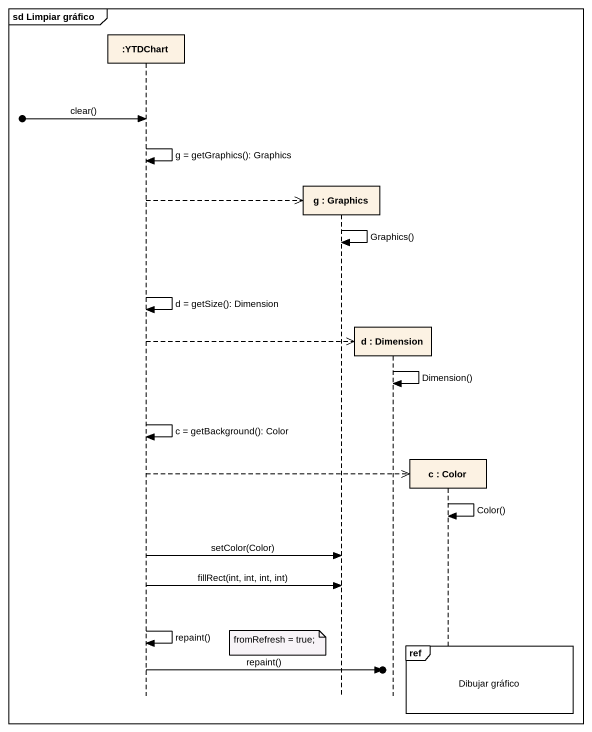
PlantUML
@startuml
mainframe sd Limpiar gráfico
hide footbox
participant ":YTDChart" as YTDChart
participant "g : Graphics" as g
participant "d : Dimension" as d
participant "c : Color" as c

[o-> YTDChart : clear()
YTDChart -> YTDChart : g = getGraphics(): Graphics
YTDChart -->> g **
g -> g : Graphics()
YTDChart -> YTDChart : d = getSize(): Dimension
YTDChart -->> d **
d -> d : Dimension()
YTDChart -> YTDChart : c = getBackground(): Color
YTDChart -->> c **
c -> c : Color()
YTDChart -> g : setColor(Color)
YTDChart -> g : fillRect(int, int, int, int)
YTDChart -> YTDChart : repaint()
note left of g : fromRefresh = true;
ref over c : Dibujar gráfico
YTDChart ->o] : repaint()
@enduml
